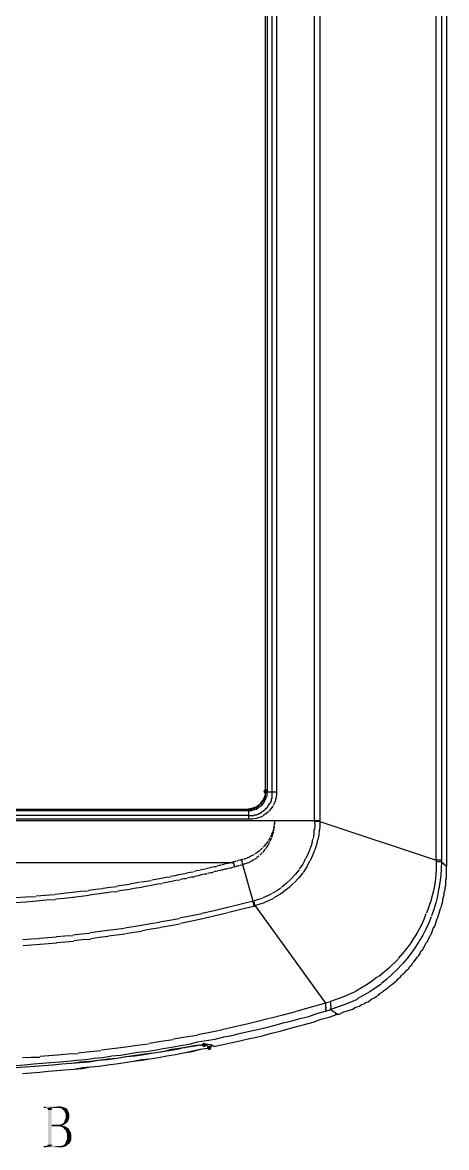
# Model space of a CAD drawing. Header units: millimetres. Extents: x 9 to 367, y 9 to 251.
# Drawn here: x 87.8 to 112.4, y 100.8 to 165.8 of the extents above; entities that cross this region are included whole.
import ezdxf

# ---------------------------------------------------------------- set-up
doc = ezdxf.new("R2010")
doc.units = ezdxf.units.MM
doc.layers.add('图层 1', color=7, linetype='Continuous')

msp = doc.modelspace()

# ---------------------------------------------------------------- hatches: boundary and pattern name
at = {"layer": '图层 1'}
h = msp.add_hatch(color=7, dxfattribs=at)
edge = h.paths.add_edge_path()
edge.add_arc((101.896263, 121.369667), 0.12506, 0, 360)
h = msp.add_hatch(color=7, dxfattribs=at)
edge = h.paths.add_edge_path()
edge.add_arc((98.340263, 106.722157), 0.12506, 0, 360)
h = msp.add_hatch(color=7, dxfattribs=at)
edge = h.paths.add_edge_path()
edge.add_arc((98.636702, 106.553), 0.12506, 0, 360)
h = msp.add_hatch(color=6, dxfattribs=at)
h.dxf.hatch_style = 2
h.paths.add_polyline_path([(89.069333, 103.166474), (89.196333, 103.081808), (89.154, 103.081808)])
h = msp.add_hatch(color=6, dxfattribs=at)
h.dxf.hatch_style = 2
h.paths.add_polyline_path([(89.069333, 103.166474), (89.916, 103.166474), (89.281, 103.081808)])
h = msp.add_hatch(color=6, dxfattribs=at)
h.dxf.hatch_style = 2
h.paths.add_polyline_path([(89.069333, 103.166474), (89.281, 103.081808), (89.196333, 103.081808)])
h = msp.add_hatch(color=6, dxfattribs=at)
h.dxf.hatch_style = 2
h.paths.add_polyline_path([(89.154071, 103.081737), (89.069404, 103.081737), (89.069404, 103.166404)])
h = msp.add_hatch(color=6, dxfattribs=at)
h.dxf.hatch_style = 2
h.paths.add_polyline_path([(89.915965, 103.166474), (89.280965, 103.039474), (89.280965, 103.081808)])
h = msp.add_hatch(color=6, dxfattribs=at)
h.dxf.hatch_style = 2
h.paths.add_polyline_path([(89.915965, 103.166474), (89.280965, 103.039474)])
h = msp.add_hatch(color=6, dxfattribs=at)
h.dxf.hatch_style = 2
h.paths.add_polyline_path([(89.281035, 103.039369), (89.916035, 103.166369), (89.619702, 103.081702)])
h = msp.add_hatch(color=6, dxfattribs=at)
h.dxf.hatch_style = 2
h.paths.add_polyline_path([(89.281035, 103.039369), (89.577369, 103.081702), (89.577369, 103.039369)])
h = msp.add_hatch(color=6, dxfattribs=at)
h.dxf.hatch_style = 2
h.paths.add_polyline_path([(89.281035, 103.039369), (89.619702, 103.081702), (89.577369, 103.081702)])
h = msp.add_hatch(color=6, dxfattribs=at)
h.dxf.hatch_style = 2
h.paths.add_polyline_path([(89.281035, 103.039369), (89.577369, 103.039369), (89.535035, 103.039369)])
h = msp.add_hatch(color=6, dxfattribs=at)
h.dxf.hatch_style = 2
h.paths.add_polyline_path([(89.323404, 102.997), (89.281071, 103.039333), (89.535071, 103.039333)])
h = msp.add_hatch(color=6, dxfattribs=at)
h.dxf.hatch_style = 2
h.paths.add_polyline_path([(89.534929, 102.997), (89.534929, 102.954667), (89.323263, 102.997)])
h = msp.add_hatch(color=6, dxfattribs=at)
h.dxf.hatch_style = 2
h.paths.add_polyline_path([(89.534929, 102.108141), (89.534929, 102.023474), (89.323263, 102.954455)])
h = msp.add_hatch(color=6, dxfattribs=at)
h.dxf.hatch_style = 2
h.paths.add_polyline_path([(89.323404, 102.997), (89.535071, 103.039333), (89.535071, 102.997)])
h = msp.add_hatch(color=6, dxfattribs=at)
h.dxf.hatch_style = 2
h.paths.add_polyline_path([(89.323404, 102.954596), (89.323404, 102.996929), (89.535071, 102.954596)])
h = msp.add_hatch(color=6, dxfattribs=at)
h.dxf.hatch_style = 2
h.paths.add_polyline_path([(89.323404, 100.965071), (89.323404, 102.954737), (89.535071, 102.023404)])
h = msp.add_hatch(color=6, dxfattribs=at)
h.dxf.hatch_style = 2
h.paths.add_polyline_path([(89.323404, 102.954596), (89.535071, 102.954596), (89.535071, 102.108282)])
h = msp.add_hatch(color=6, dxfattribs=at)
h.dxf.hatch_style = 2
h.paths.add_polyline_path([(89.915965, 103.166474), (89.661965, 103.081808), (89.619631, 103.081808)])
h = msp.add_hatch(color=6, dxfattribs=at)
h.dxf.hatch_style = 2
h.paths.add_polyline_path([(89.915965, 103.166474), (89.831298, 103.081808), (89.661965, 103.081808)])
h = msp.add_hatch(color=6, dxfattribs=at)
h.dxf.hatch_style = 2
h.paths.add_polyline_path([(89.915965, 103.166474), (89.958298, 103.081808), (89.831298, 103.081808)])
h = msp.add_hatch(color=6, dxfattribs=at)
h.dxf.hatch_style = 2
h.paths.add_polyline_path([(89.915965, 103.166474), (90.085298, 103.166474), (90.339298, 103.081808)])
h = msp.add_hatch(color=6, dxfattribs=at)
h.dxf.hatch_style = 2
h.paths.add_polyline_path([(89.915965, 103.166474), (90.339298, 103.081808), (90.127631, 103.039474)])
h = msp.add_hatch(color=6, dxfattribs=at)
h.dxf.hatch_style = 2
h.paths.add_polyline_path([(89.915965, 103.166474), (90.127631, 103.039474), (89.958298, 103.081808)])
h = msp.add_hatch(color=6, dxfattribs=at)
h.dxf.hatch_style = 2
h.paths.add_polyline_path([(90.339369, 103.081737), (90.212369, 102.954737), (90.127702, 103.039404)])
h = msp.add_hatch(color=6, dxfattribs=at)
h.dxf.hatch_style = 2
h.paths.add_polyline_path([(90.339369, 103.081737), (90.254702, 102.912404), (90.212369, 102.954737)])
h = msp.add_hatch(color=6, dxfattribs=at)
h.dxf.hatch_style = 2
h.paths.add_polyline_path([(90.339369, 103.081737), (90.424035, 103.039404), (90.254702, 102.912404)])
h = msp.add_hatch(color=6, dxfattribs=at)
h.dxf.hatch_style = 2
h.paths.add_polyline_path([(90.339369, 102.743071), (90.254702, 102.912051), (90.424035, 103.039404)])
h = msp.add_hatch(color=6, dxfattribs=at)
h.dxf.hatch_style = 2
h.paths.add_polyline_path([(90.339369, 102.743071), (90.424035, 103.039404), (90.466369, 102.954737)])
h = msp.add_hatch(color=6, dxfattribs=at)
h.dxf.hatch_style = 2
h.paths.add_polyline_path([(90.339369, 102.743071), (90.466369, 102.954737), (90.551035, 102.743071)])
h = msp.add_hatch(color=6, dxfattribs=at)
h.dxf.hatch_style = 2
h.paths.add_polyline_path([(90.339369, 102.743071), (90.551035, 102.743071), (90.551035, 102.616071)])
h = msp.add_hatch(color=6, dxfattribs=at)
h.dxf.hatch_style = 2
h.paths.add_polyline_path([(90.551071, 102.615965), (90.339404, 102.615965), (90.339404, 102.742965)])
h = msp.add_hatch(color=6, dxfattribs=at)
h.dxf.hatch_style = 2
h.paths.add_polyline_path([(89.534929, 102.108141), (89.915929, 102.108141), (89.873596, 102.023474)])
h = msp.add_hatch(color=6, dxfattribs=at)
h.dxf.hatch_style = 2
h.paths.add_polyline_path([(89.534929, 102.108141), (89.873596, 102.023474), (89.534929, 102.023474)])
h = msp.add_hatch(color=6, dxfattribs=at)
h.dxf.hatch_style = 2
h.paths.add_polyline_path([(90.000702, 102.023404), (89.873702, 102.023404), (89.916035, 102.108071)])
h = msp.add_hatch(color=6, dxfattribs=at)
h.dxf.hatch_style = 2
h.paths.add_polyline_path([(90.000702, 102.023404), (89.916035, 102.108071), (89.958369, 102.108071)])
h = msp.add_hatch(color=6, dxfattribs=at)
h.dxf.hatch_style = 2
h.paths.add_polyline_path([(89.958333, 102.108141), (90.127667, 102.150122), (90.127667, 102.065808)])
h = msp.add_hatch(color=6, dxfattribs=at)
h.dxf.hatch_style = 2
h.paths.add_polyline_path([(89.958333, 102.108141), (90.127667, 102.065808), (90.000667, 102.023474)])
h = msp.add_hatch(color=6, dxfattribs=at)
h.dxf.hatch_style = 2
h.paths.add_polyline_path([(90.212404, 101.938667), (90.000737, 102.023333), (90.127737, 102.065667)])
h = msp.add_hatch(color=6, dxfattribs=at)
h.dxf.hatch_style = 2
h.paths.add_polyline_path([(90.254596, 102.108141), (90.127596, 102.150122), (90.212263, 102.234788)])
h = msp.add_hatch(color=6, dxfattribs=at)
h.dxf.hatch_style = 2
h.paths.add_polyline_path([(90.254596, 102.108141), (90.127596, 102.065808), (90.127596, 102.150122)])
h = msp.add_hatch(color=6, dxfattribs=at)
h.dxf.hatch_style = 2
h.paths.add_polyline_path([(90.212404, 101.938667), (90.127737, 102.065667), (90.297071, 102.023333)])
h = msp.add_hatch(color=6, dxfattribs=at)
h.dxf.hatch_style = 2
h.paths.add_polyline_path([(90.212404, 102.234929), (90.254737, 102.277263), (90.466404, 102.277263)])
h = msp.add_hatch(color=6, dxfattribs=at)
h.dxf.hatch_style = 2
h.paths.add_polyline_path([(90.212404, 102.234929), (90.466404, 102.277263), (90.424071, 102.234929)])
h = msp.add_hatch(color=6, dxfattribs=at)
h.dxf.hatch_style = 2
h.paths.add_polyline_path([(90.212404, 102.234929), (90.424071, 102.234929), (90.254737, 102.108282)])
h = msp.add_hatch(color=6, dxfattribs=at)
h.dxf.hatch_style = 2
h.paths.add_polyline_path([(90.551071, 102.615965), (90.466404, 102.277298), (90.254737, 102.277298)])
h = msp.add_hatch(color=6, dxfattribs=at)
h.dxf.hatch_style = 2
h.paths.add_polyline_path([(90.551071, 102.615965), (90.254737, 102.277298), (90.339404, 102.488965)])
h = msp.add_hatch(color=6, dxfattribs=at)
h.dxf.hatch_style = 2
h.paths.add_polyline_path([(90.339369, 102.488824), (90.339369, 102.615824), (90.551035, 102.615824)])
h = msp.add_hatch(color=6, dxfattribs=at)
h.dxf.hatch_style = 2
h.paths.add_polyline_path([(90.551071, 102.615965), (90.508737, 102.361965), (90.466404, 102.277298)])
h = msp.add_hatch(color=6, dxfattribs=at)
h.dxf.hatch_style = 2
h.paths.add_polyline_path([(90.551071, 102.615965), (90.551071, 102.531298), (90.508737, 102.361965)])
h = msp.add_hatch(color=6, dxfattribs=at)
h.dxf.hatch_style = 2
h.paths.add_polyline_path([(89.323404, 100.965071), (89.535071, 102.023404), (89.535071, 100.965071)])
h = msp.add_hatch(color=6, dxfattribs=at)
h.dxf.hatch_style = 2
h.paths.add_polyline_path([(90.297, 102.023404), (90.254667, 101.854071), (90.212333, 101.938737)])
h = msp.add_hatch(color=6, dxfattribs=at)
h.dxf.hatch_style = 2
h.paths.add_polyline_path([(90.297, 102.023404), (90.339333, 101.811384), (90.254667, 101.854071)])
h = msp.add_hatch(color=6, dxfattribs=at)
h.dxf.hatch_style = 2
h.paths.add_polyline_path([(90.297, 102.023404), (90.508667, 101.896404), (90.551, 101.811384)])
h = msp.add_hatch(color=6, dxfattribs=at)
h.dxf.hatch_style = 2
h.paths.add_polyline_path([(90.297, 102.023404), (90.551, 101.811384), (90.339333, 101.811384)])
h = msp.add_hatch(color=6, dxfattribs=at)
h.dxf.hatch_style = 2
h.paths.add_polyline_path([(90.423929, 101.557631), (90.339263, 101.811631), (90.550929, 101.811631)])
h = msp.add_hatch(color=6, dxfattribs=at)
h.dxf.hatch_style = 2
h.paths.add_polyline_path([(90.423929, 101.557631), (90.550929, 101.811631), (90.635596, 101.684631)])
h = msp.add_hatch(color=6, dxfattribs=at)
h.dxf.hatch_style = 2
h.paths.add_polyline_path([(90.423929, 101.557631), (90.635596, 101.684631), (90.677929, 101.515298)])
h = msp.add_hatch(color=6, dxfattribs=at)
h.dxf.hatch_style = 2
h.paths.add_polyline_path([(90.423929, 101.557631), (90.677929, 101.515298), (90.677929, 101.388651)])
h = msp.add_hatch(color=6, dxfattribs=at)
h.dxf.hatch_style = 2
h.paths.add_polyline_path([(90.423929, 101.303737), (90.423929, 101.430384), (90.677929, 101.388404)])
h = msp.add_hatch(color=6, dxfattribs=at)
h.dxf.hatch_style = 2
h.paths.add_polyline_path([(90.678, 101.388474), (90.424, 101.430455), (90.424, 101.557455)])
h = msp.add_hatch(color=6, dxfattribs=at)
h.dxf.hatch_style = 2
h.paths.add_polyline_path([(89.534929, 100.965071), (89.534929, 100.922737), (89.069263, 100.795737)])
h = msp.add_hatch(color=6, dxfattribs=at)
h.dxf.hatch_style = 2
h.paths.add_polyline_path([(89.534929, 100.965071), (89.069263, 100.795737), (89.280929, 100.880404)])
h = msp.add_hatch(color=6, dxfattribs=at)
h.dxf.hatch_style = 2
h.paths.add_polyline_path([(89.069333, 100.795561), (89.535, 100.922561), (89.577333, 100.880227)])
h = msp.add_hatch(color=6, dxfattribs=at)
h.dxf.hatch_style = 2
h.paths.add_polyline_path([(89.619667, 100.880333), (89.958333, 100.795667), (89.069333, 100.795667)])
h = msp.add_hatch(color=6, dxfattribs=at)
h.dxf.hatch_style = 2
h.paths.add_polyline_path([(89.069333, 100.795561), (89.577333, 100.880227), (89.619667, 100.880227)])
h = msp.add_hatch(color=6, dxfattribs=at)
h.dxf.hatch_style = 2
h.paths.add_polyline_path([(89.069333, 100.795561), (89.577333, 100.880227)])
h = msp.add_hatch(color=6, dxfattribs=at)
h.dxf.hatch_style = 2
h.paths.add_polyline_path([(89.069333, 100.795561), (89.238667, 100.880227), (89.281, 100.880227)])
h = msp.add_hatch(color=6, dxfattribs=at)
h.dxf.hatch_style = 2
h.paths.add_polyline_path([(89.069333, 100.795561), (89.196333, 100.880227), (89.238667, 100.880227)])
h = msp.add_hatch(color=6, dxfattribs=at)
h.dxf.hatch_style = 2
h.paths.add_polyline_path([(89.069333, 100.795561), (89.069333, 100.880227), (89.196333, 100.880227)])
h = msp.add_hatch(color=6, dxfattribs=at)
h.dxf.hatch_style = 2
h.paths.add_polyline_path([(89.534929, 100.965071), (89.280929, 100.922737), (89.323263, 100.965071)])
h = msp.add_hatch(color=6, dxfattribs=at)
h.dxf.hatch_style = 2
h.paths.add_polyline_path([(89.534929, 100.965071), (89.280929, 100.880404), (89.280929, 100.922737)])
h = msp.add_hatch(color=6, dxfattribs=at)
h.dxf.hatch_style = 2
h.paths.add_polyline_path([(89.534929, 100.965071), (89.280929, 100.880404)])
h = msp.add_hatch(color=6, dxfattribs=at)
h.dxf.hatch_style = 2
h.paths.add_polyline_path([(89.323404, 100.965071), (89.535071, 100.965071)])
h = msp.add_hatch(color=6, dxfattribs=at)
h.dxf.hatch_style = 2
h.paths.add_polyline_path([(89.323404, 100.965071), (89.535071, 100.965071)])
h = msp.add_hatch(color=6, dxfattribs=at)
h.dxf.hatch_style = 2
h.paths.add_polyline_path([(89.958333, 100.795561), (89.619667, 100.880227), (89.662, 100.880227)])
h = msp.add_hatch(color=6, dxfattribs=at)
h.dxf.hatch_style = 2
h.paths.add_polyline_path([(89.662071, 100.880333), (89.916071, 100.880333), (89.958404, 100.795667)])
h = msp.add_hatch(color=6, dxfattribs=at)
h.dxf.hatch_style = 2
h.paths.add_polyline_path([(89.958333, 100.795561), (89.916, 100.880227), (90.043, 100.880227)])
h = msp.add_hatch(color=6, dxfattribs=at)
h.dxf.hatch_style = 2
h.paths.add_polyline_path([(90.381737, 100.880333), (90.127737, 100.795667), (89.958404, 100.795667)])
h = msp.add_hatch(color=6, dxfattribs=at)
h.dxf.hatch_style = 2
h.paths.add_polyline_path([(90.381737, 100.880333), (89.958404, 100.795667), (90.043071, 100.880333)])
h = msp.add_hatch(color=6, dxfattribs=at)
h.dxf.hatch_style = 2
h.paths.add_polyline_path([(90.381737, 100.880333), (90.043071, 100.880333), (90.212404, 100.922667)])
h = msp.add_hatch(color=6, dxfattribs=at)
h.dxf.hatch_style = 2
h.paths.add_polyline_path([(90.381737, 100.880333), (90.212404, 100.922667), (90.297071, 101.007333)])
h = msp.add_hatch(color=6, dxfattribs=at)
h.dxf.hatch_style = 2
h.paths.add_polyline_path([(90.297, 101.007439), (90.339333, 101.091753), (90.466333, 100.965106)])
h = msp.add_hatch(color=6, dxfattribs=at)
h.dxf.hatch_style = 2
h.paths.add_polyline_path([(90.297, 101.007439), (90.466333, 100.965106), (90.381667, 100.880439)])
h = msp.add_hatch(color=6, dxfattribs=at)
h.dxf.hatch_style = 2
h.paths.add_polyline_path([(90.678, 101.388474), (90.466333, 100.965141), (90.339333, 101.091788)])
h = msp.add_hatch(color=6, dxfattribs=at)
h.dxf.hatch_style = 2
h.paths.add_polyline_path([(90.678, 101.388474), (90.339333, 101.091788), (90.424, 101.303808)])
h = msp.add_hatch(color=6, dxfattribs=at)
h.dxf.hatch_style = 2
h.paths.add_polyline_path([(90.678, 101.388474), (90.593333, 101.049808), (90.466333, 100.965141)])
h = msp.add_hatch(color=6, dxfattribs=at)
h.dxf.hatch_style = 2
h.paths.add_polyline_path([(90.678, 101.388474), (90.678, 101.261474), (90.593333, 101.049808)])

# ---------------------------------------------------------------- linework, layer by layer
at = {"layer": '图层 1', "color": 7, "lineweight": 25}
for points in [[(112.352667, 222.503894), (112.352667, 117.051561)], [(111.759929, 117.390263), (111.759929, 222.165263)], [(112.056369, 222.165263), (112.056369, 117.390263)], [(104.732631, 119.676404), (104.732631, 219.879404)], [(105.028894, 219.879263), (105.028894, 119.676263)], [(101.896263, 121.369667), (101.896263, 218.228333)], [(101.896263, 121.369667), (101.896263, 218.186)], [(101.981035, 218.228369), (101.981035, 121.327369)], [(102.277298, 121.327298), (102.277298, 218.228298)], [(102.531369, 218.228369), (102.531369, 121.369702)], [(100.880333, 120.353737), (101.092777, 120.396738), (101.287659, 120.465435), (101.462499, 120.561452), (101.614817, 120.686407), (101.739281, 120.838415), (101.830805, 121.010036), (101.887271, 121.196143), (101.906564, 121.391609)], [(100.922702, 120.353737), (100.965035, 120.353737), (101.007369, 120.353737), (101.049702, 120.353737), (101.092035, 120.353737), (101.134369, 120.396071), (101.176702, 120.396071), (101.219035, 120.396071), (101.261369, 120.396071), (101.303702, 120.438404), (101.346035, 120.438404), (101.388369, 120.480384), (101.430702, 120.480384), (101.473035, 120.522718), (101.515369, 120.522718), (101.515369, 120.565404), (101.557702, 120.607737), (101.600035, 120.650071), (101.642369, 120.650071), (101.642369, 120.692404), (101.684702, 120.734737), (101.727035, 120.777071), (101.727035, 120.819404), (101.769369, 120.819404), (101.769369, 120.861384), (101.811702, 120.904071), (101.811702, 120.946404), (101.854035, 120.988737), (101.854035, 121.031071), (101.854035, 121.073404), (101.896369, 121.115737), (101.896369, 121.158071), (101.896369, 121.200051), (101.896369, 121.242737), (101.896369, 121.285071), (101.896369, 121.369737)], [(100.922702, 119.972702), (100.965035, 119.972702), (101.007369, 119.972702), (101.092035, 119.972702), (101.134369, 119.972702), (101.176702, 119.972702), (101.219035, 119.972702), (101.261369, 120.015035), (101.346035, 120.015035), (101.388369, 120.015035), (101.430702, 120.057369), (101.473035, 120.057369), (101.515369, 120.099702), (101.557702, 120.099702), (101.600035, 120.141683), (101.642369, 120.141683), (101.684702, 120.184369), (101.769369, 120.226702), (101.769369, 120.269035), (101.811702, 120.269035), (101.854035, 120.311369), (101.896369, 120.353702), (101.938702, 120.396035), (101.981035, 120.438369), (102.023369, 120.480349), (102.023369, 120.523035), (102.065702, 120.565369), (102.108035, 120.607702), (102.108035, 120.650035), (102.150369, 120.692369), (102.192702, 120.734702), (102.192702, 120.777035), (102.235035, 120.819369), (102.235035, 120.861702), (102.235035, 120.946369), (102.277369, 120.988702), (102.277369, 121.031035), (102.277369, 121.073369), (102.277369, 121.115702), (102.277369, 121.200016), (102.277369, 121.242702), (102.277369, 121.285035), (102.277369, 121.327369)], [(100.922702, 120.268965), (100.965035, 120.268965), (101.007369, 120.268965), (101.049702, 120.268965), (101.092035, 120.268965), (101.134369, 120.311298), (101.176702, 120.311298), (101.219035, 120.311298), (101.261369, 120.353631), (101.346035, 120.353631), (101.388369, 120.353631), (101.430702, 120.395965), (101.473035, 120.395965), (101.473035, 120.438298), (101.515369, 120.480631), (101.557702, 120.480631), (101.600035, 120.522965), (101.642369, 120.565298), (101.684702, 120.565298), (101.727035, 120.607631), (101.727035, 120.649965), (101.769369, 120.692298), (101.811702, 120.734631), (101.811702, 120.776965), (101.854035, 120.819651), (101.854035, 120.861631), (101.896369, 120.903965), (101.896369, 120.946298), (101.938702, 120.988631), (101.938702, 121.030965), (101.938702, 121.073298), (101.981035, 121.115631), (101.981035, 121.158317), (101.981035, 121.200298), (101.981035, 121.242631), (101.981035, 121.284965), (101.981035, 121.327298)], [(101.896263, 121.369667), (101.928851, 121.369358), (101.938949, 121.369314)], [(101.938667, 121.327298), (101.952866, 121.363105), (101.966536, 121.367162)], [(101.938667, 121.327298), (101.984219, 121.361032), (102.008869, 121.365398)], [(102.531369, 121.327298), (101.981035, 121.327298)], [(102.489, 120.946263), (102.42647, 120.75347), (102.335894, 120.562793)], [(102.531369, 121.369667), (102.526297, 121.163512), (102.490799, 120.957622)], [(63.923404, 120.353737), (100.922737, 120.353737)], [(63.923404, 120.268965), (100.922737, 120.268965)], [(63.965596, 120.353737), (100.880263, 120.353737)], [(100.922702, 120.353737), (100.880369, 120.353737)], [(100.922702, 120.353737), (100.930728, 120.366217)], [(100.922702, 120.353737), (100.933991, 120.334687)], [(100.922702, 120.311333), (100.93377, 120.310848), (100.936108, 120.292636)], [(100.922702, 119.972702), (100.922702, 120.269035)], [(102.319667, 120.522859), (102.217229, 120.379455), (102.079072, 120.223351)], [(105.028894, 119.676404), (59.816894, 119.676404)], [(100.922702, 119.972702), (63.923369, 119.972702)], [(100.922702, 119.761176), (63.923369, 119.761176)], [(100.922702, 119.761176), (100.922702, 119.972843)], [(101.345929, 119.803192), (101.138981, 119.774309), (100.928593, 119.766856)], [(101.726965, 119.930333), (101.547665, 119.871155), (101.34667, 119.811447)], [(102.065596, 120.184227), (101.917562, 120.078923), (101.741746, 119.967269)], [(102.404263, 119.676404), (102.407129, 119.631469), (102.407085, 119.564573)], [(102.404263, 119.676404), (102.406644, 119.631513), (102.405321, 119.564926)], [(104.732631, 119.634035), (104.749609, 119.413285), (104.731926, 119.172955)], [(105.028894, 119.634035), (104.732561, 119.634035)], [(104.732631, 119.634035), (104.732631, 119.676369)], [(105.028894, 119.634035), (105.028365, 119.395425), (105.006669, 119.139088)], [(105.028894, 119.634035), (105.028894, 119.676369)], [(105.028894, 119.634035), (111.759894, 117.390369)], [(102.319667, 119.083526), (102.295016, 119.007326), (102.262164, 118.921601)], [(102.319667, 119.083526), (102.329324, 118.996654), (102.309083, 118.90502)], [(102.362071, 119.253), (102.325029, 119.098483)], [(102.362071, 119.253), (102.368156, 119.174375), (102.354662, 119.090722)], [(102.362071, 119.380141), (102.381065, 119.362397), (102.388617, 119.334236), (102.388364, 119.299129), (102.383943, 119.260549)], [(102.362071, 119.380141), (102.377946, 119.335779), (102.367362, 119.263372)], [(102.404263, 119.549298), (102.40047, 119.489238), (102.392974, 119.418065)], [(102.404263, 119.549298), (102.404571, 119.489017), (102.400382, 119.417359)], [(104.690263, 119.168263), (104.68991, 118.912455), (104.644049, 118.655324)], [(104.986702, 119.125894), (104.96483, 118.860958), (104.913324, 118.588614)], [(101.896263, 118.321808), (101.83219, 118.234231), (101.750918, 118.144008)], [(102.023404, 118.490965), (101.983452, 118.423805), (101.913337, 118.330451)], [(102.107965, 118.448596), (102.084681, 118.361548), (102.026473, 118.253863)], [(102.150369, 118.702843), (102.115047, 118.625893), (102.057235, 118.530688)], [(102.234929, 118.660474), (102.196388, 118.584495), (102.147793, 118.480205)], [(102.234929, 118.914369), (102.217026, 118.824543), (102.174252, 118.731277)], [(102.277298, 118.872), (102.273506, 118.798269), (102.241667, 118.701256)], [(104.605667, 118.618071), (104.593716, 118.498154), (104.566685, 118.368877), (104.528276, 118.233846), (104.482194, 118.096665)], [(104.901965, 118.575702), (104.835687, 118.287615), (104.743215, 117.99503)], [(101.218965, 117.728894), (101.171825, 117.69053), (101.101137, 117.649519)], [(101.388298, 117.813667), (101.327179, 117.784695), (101.248598, 117.73535)], [(101.557631, 117.940772), (101.492897, 117.905847), (101.409112, 117.844464)], [(101.684737, 117.813667), (101.636583, 117.754665), (101.556679, 117.677142)], [(101.726965, 118.109929), (101.66395, 118.056043), (101.579504, 117.98046)], [(101.853894, 118.025192), (101.800757, 117.93691), (101.721955, 117.842806)], [(102.023404, 118.237071), (101.956376, 118.141909), (101.88194, 118.037751)], [(104.478737, 118.067561), (104.362232, 117.787499), (104.222973, 117.493944)], [(104.732631, 117.983141), (104.615553, 117.668375), (104.469106, 117.354138)], [(64.812404, 117.263474), (100.033737, 117.263474)], [(99.059929, 117.009228), (98.923757, 117.009713), (98.77806, 116.979241)], [(99.314, 117.093965), (99.204859, 117.081441), (99.0727, 117.050926)], [(99.568071, 117.178737), (99.466426, 117.149633), (99.344409, 117.118412)], [(99.822, 117.221106), (99.709905, 117.208803), (99.595164, 117.181948)], [(100.033702, 117.263474), (99.930955, 117.264224), (99.825563, 117.240897)], [(100.118263, 117.009228), (99.910829, 116.963014)], [(100.033702, 117.178737), (100.048695, 117.249205), (100.03723, 117.295859)], [(100.118263, 117.30549), (100.083691, 117.306945), (100.037477, 117.295965)], [(100.076071, 117.093965), (100.080083, 117.160199), (100.067957, 117.210029)], [(100.118263, 117.009228), (100.096743, 117.116119)], [(100.203, 117.009228), (100.170059, 117.026293), (100.123625, 117.017694)], [(100.203, 117.30549), (100.178614, 117.329215), (100.133856, 117.321718)], [(100.287596, 117.051596), (100.265503, 117.053757), (100.220921, 117.043482)], [(100.287596, 117.347859), (100.272603, 117.355929), (100.230093, 117.346801)], [(100.372333, 117.051596), (100.371622, 117.06967), (100.359766, 117.075805), (100.340435, 117.074069), (100.3173, 117.068529)], [(100.414702, 117.390263), (100.324038, 117.370507)], [(100.499298, 117.093965), (100.457935, 117.102916), (100.411809, 117.093612)], [(100.499298, 117.390263), (100.462477, 117.40283), (100.417454, 117.394496)], [(100.584035, 117.136333), (100.550389, 117.130248), (100.505366, 117.118342)], [(100.541667, 117.30549), (100.526541, 117.372474), (100.510622, 117.418026)], [(100.584035, 117.432631), (100.559782, 117.430691), (100.510657, 117.418168)], [(100.541667, 117.221106), (100.553441, 117.284738), (100.541667, 117.333289)], [(100.584035, 117.136333), (100.584079, 117.191455), (100.571688, 117.240756)], [(101.176596, 115.019667), (100.583929, 117.136333)], [(100.711, 117.178737), (100.599169, 117.143812)], [(100.711, 117.475), (100.669725, 117.46424), (100.616808, 117.448189)], [(100.837929, 117.221106), (100.719043, 117.180536)], [(100.837929, 117.517369), (100.726099, 117.483855)], [(100.965071, 117.263474), (100.903864, 117.249716), (100.84054, 117.225374)], [(100.965071, 117.559737), (100.903996, 117.55105), (100.841598, 117.527282)], [(101.092035, 117.64451), (100.965741, 117.581715)], [(101.092035, 117.347859), (100.967152, 117.280478)], [(101.218965, 117.432631), (101.169664, 117.390563), (101.100784, 117.349023)], [(101.388298, 117.517369), (101.319639, 117.484075), (101.243306, 117.435171)], [(101.515263, 117.64451), (101.4724, 117.604117), (101.395671, 117.542557)], [(104.182263, 117.475), (104.120146, 117.325444), (104.040667, 117.173904), (103.947759, 117.022364), (103.84536, 116.872808)], [(104.436333, 117.347859), (104.276481, 117.015101), (104.066622, 116.693456)], [(106.045035, 108.500192), (106.172035, 108.500192), (106.299035, 108.584859), (106.426035, 108.627192), (106.553035, 108.669526), (106.680035, 108.712212), (106.807035, 108.754545), (106.934035, 108.796878), (107.061035, 108.881192), (107.188035, 108.923526), (107.315035, 108.965859), (107.442035, 109.050878), (107.569035, 109.093212), (107.696035, 109.177878), (107.823035, 109.219859), (107.950035, 109.304526), (108.034702, 109.389545), (108.161702, 109.431878), (108.288702, 109.516545), (108.415702, 109.600859), (108.500369, 109.685526), (108.627369, 109.770545), (108.712035, 109.855212), (108.839035, 109.939526), (108.966035, 110.024192), (109.050702, 110.109212), (109.177702, 110.193878), (109.262369, 110.278192), (109.389369, 110.362859), (109.474035, 110.447878), (109.558702, 110.532545), (109.685702, 110.659192), (109.770369, 110.743859), (109.855035, 110.828878), (109.939702, 110.913545), (110.066702, 111.040192), (110.151369, 111.124859), (110.236035, 111.252212), (110.320702, 111.336526), (110.405369, 111.463526), (110.490035, 111.548545), (110.574702, 111.675192), (110.659369, 111.802192), (110.744035, 111.887212), (110.828702, 112.013859), (110.871035, 112.140859), (110.955702, 112.225878), (111.040369, 112.352878), (111.125035, 112.479526), (111.167369, 112.606878), (111.252035, 112.691545), (111.294369, 112.818192), (111.379035, 112.945545), (111.421369, 113.072192), (111.506035, 113.199192), (111.548369, 113.326545), (111.590702, 113.453192), (111.675369, 113.580192), (111.717702, 113.707545), (111.760035, 113.834192), (111.802369, 113.961192), (111.844702, 114.088545), (111.887035, 114.215192), (111.929369, 114.342545), (111.971702, 114.469545), (112.014035, 114.596192), (112.056369, 114.723545), (112.098702, 114.892526), (112.141035, 115.019526), (112.141035, 115.146878), (112.183369, 115.273526), (112.225702, 115.400878), (112.225702, 115.527878), (112.268035, 115.696859), (112.268035, 115.824212), (112.310369, 115.950859), (112.310369, 116.077859), (112.310369, 116.247192), (112.352702, 116.374192), (112.352702, 116.501545), (112.352702, 116.628192), (112.352702, 116.755192), (112.352702, 116.924878), (112.352702, 117.051526)], [(111.759929, 117.30549), (111.763705, 116.925367), (111.741982, 116.546004), (111.69757, 116.168295), (111.633282, 115.793132)], [(111.759929, 117.390263), (111.759929, 117.305596)], [(112.056369, 117.390263), (111.760035, 117.390263)], [(111.887071, 117.30549), (111.853557, 117.306196), (111.789351, 117.305843)], [(112.056369, 117.30549), (112.023163, 116.515092), (111.916669, 115.724693)], [(112.014, 117.30549), (111.927922, 117.30796)], [(112.056369, 117.30549), (112.01968, 117.310429)], [(112.056369, 117.390263), (112.056369, 117.305596)], [(112.056369, 117.30549), (112.352702, 117.05149)], [(96.393071, 116.416667), (96.146347, 116.393031), (95.886129, 116.345053)], [(96.858702, 116.543808), (96.647212, 116.499446), (96.410321, 116.450322)], [(97.324298, 116.628192), (97.112323, 116.596045), (96.892145, 116.550934)], [(97.705333, 116.712929), (97.533442, 116.688367), (97.334564, 116.646607)], [(97.790071, 116.416667), (97.608655, 116.407671), (97.407659, 116.367983)], [(98.086333, 116.797702), (97.924629, 116.776227), (97.740964, 116.737024)], [(98.170929, 116.543808), (98.001287, 116.501033), (97.816035, 116.458788)], [(98.425, 116.882439), (98.283095, 116.859817), (98.115261, 116.822114)], [(98.509737, 116.586176), (98.361394, 116.579341), (98.191884, 116.544196)], [(98.763667, 116.966859), (98.617043, 116.93943), (98.459572, 116.903006)], [(98.848404, 116.670561), (98.697018, 116.658875), (98.537959, 116.6247)], [(99.144667, 116.755333), (99.005011, 116.734519), (98.858211, 116.701006)], [(99.398596, 116.840071), (99.287074, 116.806557), (99.154121, 116.773043)], [(99.652667, 116.882439), (99.549876, 116.869254), (99.427242, 116.840459)], [(99.906737, 116.924808), (99.794422, 116.928512), (99.679196, 116.903641)], [(103.843631, 116.840071), (103.612121, 116.569314), (103.356798, 116.293265)], [(104.055333, 116.670561), (103.815974, 116.372508), (103.542747, 116.078952)], [(92.498404, 115.739369), (92.087859, 115.702327), (91.663026, 115.647294)], [(93.302667, 115.866474), (92.910378, 115.82295), (92.517031, 115.766991)], [(94.022333, 115.993263), (93.303372, 115.886724)], [(94.657263, 116.120404), (94.358548, 116.062504), (94.028613, 116.005398)], [(94.742035, 115.824106), (94.419993, 115.781332), (94.085516, 115.726386)], [(95.292369, 116.205141), (95.00459, 116.174097), (94.698291, 116.121886)], [(95.376965, 115.950894), (94.758192, 115.842591)], [(95.884929, 116.331929), (95.316604, 116.235621)], [(95.927298, 116.035631), (95.662627, 116.006924), (95.379434, 115.956256)], [(96.477667, 116.162772), (95.952028, 116.066464)], [(96.943263, 116.247157), (96.718543, 116.218714), (96.479007, 116.172015)], [(97.366667, 116.331929), (97.279194, 116.328721), (97.18018, 116.315525), (97.073426, 116.295715), (96.962736, 116.272663)], [(102.785298, 115.781737), (102.542411, 115.627485), (102.267773, 115.465296)], [(103.335631, 116.289526), (103.090363, 116.044654), (102.811756, 115.817509)], [(103.504965, 116.078), (103.388129, 115.945868), (103.255551, 115.818929), (103.111066, 115.697347), (102.958512, 115.581289)], [(111.632965, 115.781737), (111.451284, 115.048621), (111.20187, 114.326882)], [(88.603737, 115.273596), (88.031399, 115.254105), (87.438159, 115.212918)], [(89.704263, 115.400702), (89.176551, 115.358589), (88.631113, 115.309332)], [(89.746631, 115.104439), (89.2101, 115.076967), (88.661134, 115.02965)], [(90.720404, 115.527843), (90.22969, 115.470737), (89.727334, 115.416012)], [(90.762596, 115.231192), (90.267869, 115.189035), (89.762824, 115.136295)], [(91.651596, 115.612227), (91.198012, 115.582462), (90.735432, 115.529677)], [(91.693965, 115.358333), (91.240381, 115.306299), (90.775684, 115.250031)], [(92.540596, 115.485474), (92.133976, 115.42634), (91.708041, 115.367999)], [(93.345035, 115.569859), (92.960199, 115.541769), (92.566102, 115.488014)], [(94.064702, 115.697), (93.718627, 115.662428), (93.356677, 115.607747)], [(101.726965, 115.188824), (101.4925, 115.122766), (101.241895, 115.050887)], [(102.234929, 115.443071), (102.004786, 115.32952), (101.742099, 115.216234)], [(102.362071, 115.188824), (102.103529, 115.07642), (101.825143, 114.95846)], [(102.954596, 115.569859), (102.67427, 115.388046), (102.378863, 115.217081)], [(111.887071, 115.697), (111.823212, 115.31788), (111.733127, 114.93522), (111.619825, 114.552363), (111.486315, 114.172647)], [(88.645929, 115.019667), (88.060274, 114.977818), (87.462713, 114.933589)], [(99.610298, 114.638667), (98.920221, 114.47123), (98.214004, 114.309878)], [(101.176596, 115.019667), (99.629666, 114.639725)], [(101.218965, 114.723404), (100.46499, 114.54922), (99.690379, 114.354398)], [(101.176596, 115.019667), (101.218929, 115.019667)], [(101.218965, 114.723404), (101.218965, 114.850051), (101.176631, 114.935071), (101.176631, 115.019737)], [(101.303737, 114.765773), (101.261404, 114.850086), (101.261404, 114.934753), (101.219071, 115.019772)], [(101.303737, 114.765773), (101.219071, 114.723439)], [(101.303737, 114.765773), (105.367737, 109.135439)], [(101.811702, 114.934929), (101.565022, 114.859303), (101.304055, 114.778649)], [(95.757965, 113.791859), (95.241233, 113.717379), (94.717623, 113.629934)], [(96.901071, 114.003737), (96.344343, 113.919071), (95.766184, 113.814296)], [(98.213298, 114.3), (96.928481, 114.037886)], [(98.255667, 114.003737), (97.625694, 113.868006), (96.982492, 113.731746)], [(99.652667, 114.342369), (98.977185, 114.178592), (98.271542, 114.013227)], [(111.167369, 114.3), (111.036753, 113.960297), (110.880207, 113.620197), (110.701437, 113.283008), (110.504146, 112.952036)], [(111.463667, 114.13049), (111.323994, 113.777349), (111.160675, 113.419643), (110.976255, 113.062202), (110.773281, 112.709854)], [(91.736333, 113.156929), (91.261494, 113.125224), (90.771839, 113.070499)], [(92.752298, 113.326404), (91.756054, 113.19129)], [(93.726071, 113.453192), (93.256656, 113.397233), (92.764751, 113.328309)], [(93.768263, 113.114526), (93.298936, 113.06765), (92.805532, 112.997756)], [(94.699631, 113.622702), (94.234626, 113.549986), (93.755598, 113.474888)], [(94.742035, 113.284035), (94.2795, 113.225033), (93.799766, 113.149627)], [(95.800369, 113.495561), (95.288841, 113.402516), (94.764613, 113.31)], [(96.943263, 113.707439), (96.39509, 113.610381), (95.816491, 113.500359)], [(88.815263, 112.860631), (88.345627, 112.826765), (87.859588, 112.789723)], [(88.857631, 112.522), (87.882554, 112.440508)], [(89.789, 112.945404), (89.318174, 112.912551), (88.8365, 112.869909)], [(89.831369, 112.606737), (88.863699, 112.523482)], [(90.762596, 113.030141), (90.286567, 113.010297), (89.803393, 112.963466)], [(90.804965, 112.691474), (90.320557, 112.668941), (89.834826, 112.620213)], [(91.778737, 112.818263), (91.298607, 112.787262), (90.806834, 112.731127)], [(92.794667, 112.987773), (92.298617, 112.924273), (91.793836, 112.856539)], [(110.490071, 112.945404), (110.283993, 112.624575), (110.059593, 112.31208), (109.818657, 112.008977), (109.562971, 111.716326)], [(110.743965, 112.691474), (110.54012, 112.356462), (110.312297, 112.026709), (110.063771, 111.704694), (109.797815, 111.392899)], [(109.558702, 111.675192), (109.0115, 111.160269), (108.414291, 110.666248)], [(109.770404, 111.378894), (109.504051, 111.085581), (109.216234, 110.801662), (108.910227, 110.528986), (108.589304, 110.269408)], [(108.373404, 110.659228), (108.083239, 110.434751), (107.771874, 110.222312), (107.443774, 110.022838), (107.103404, 109.837255)], [(108.584929, 110.236176), (107.912932, 109.792691), (107.196749, 109.388099)], [(105.621631, 109.219859), (105.367631, 109.135545)], [(107.187929, 109.347), (106.438762, 109.039069), (105.655463, 108.771619)], [(105.664, 109.008333), (105.672246, 109.124353), (105.656944, 109.240108)], [(107.103369, 109.812772), (106.392742, 109.50493), (105.65698, 109.240214)], [(96.985631, 106.680141), (97.493631, 106.764455), (97.959298, 106.891808), (98.467298, 106.976474), (98.975298, 107.061141), (99.483298, 107.187788), (99.948965, 107.272808), (100.456965, 107.399808), (100.964965, 107.526455), (101.430631, 107.611474), (101.938631, 107.738474), (102.446631, 107.865122), (102.912298, 107.992474), (103.420298, 108.119474), (103.885965, 108.246122), (104.393965, 108.373474), (104.859631, 108.542455), (105.367631, 108.669808)], [(103.631929, 108.627298), (102.891052, 108.446279), (102.134035, 108.252295)], [(105.367737, 109.135474), (103.650768, 108.654638)], [(105.367737, 108.881192), (105.380939, 108.960777), (105.383127, 109.029712), (105.377709, 109.091238), (105.36809, 109.148598)], [(105.367737, 108.754439), (105.401692, 108.844045), (105.401251, 108.922009)], [(105.367737, 108.669667), (105.397944, 108.719717), (105.405132, 108.764211)], [(105.367737, 108.669667), (105.621737, 108.754333)], [(105.621631, 108.754439), (105.67468, 108.802549), (105.687248, 108.848278)], [(105.621631, 108.754439), (105.700169, 108.737462), (105.75357, 108.70752)], [(105.664, 108.838824), (105.688518, 108.92962), (105.687636, 109.009568)], [(105.748596, 108.669667), (105.803188, 108.670196), (105.854077, 108.64215)], [(105.833333, 108.627298), (105.904109, 108.605911), (105.959275, 108.573676)], [(98.890596, 106.637772), (99.356263, 106.722086), (99.864263, 106.849439), (100.329929, 106.934106), (100.795596, 107.061106), (101.303596, 107.14542), (101.769263, 107.272773), (102.234929, 107.399773), (102.742929, 107.526772), (103.208596, 107.653773), (103.674263, 107.78042), (104.139929, 107.907772), (104.647929, 108.034773), (105.113596, 108.203753), (105.579263, 108.331106), (106.044929, 108.500086)], [(100.711, 107.907631), (100.048131, 107.751483), (99.367269, 107.600362)], [(102.107965, 108.246263), (101.431028, 108.076709), (100.73319, 107.909007)], [(105.918071, 108.542561), (106.009925, 108.533256), (106.070823, 108.500933)], [(97.959404, 107.272702), (97.272722, 107.171014), (96.568048, 107.045513)], [(99.356369, 107.568965), (98.67392, 107.449461), (97.981946, 107.312495)], [(87.460631, 105.537141), (87.968631, 105.579474), (88.476631, 105.621808), (88.984631, 105.663788), (89.492631, 105.706122), (90.000631, 105.748455), (90.466298, 105.790788), (90.974298, 105.833474), (91.482298, 105.875808), (91.990298, 105.960474), (92.498298, 106.002808), (93.006298, 106.087122), (93.514298, 106.129455), (93.979965, 106.214474), (94.487965, 106.299141), (94.995965, 106.341474), (95.503965, 106.425788), (95.969631, 106.510808), (96.477631, 106.595474), (96.985631, 106.680141)], [(95.123035, 106.764526), (94.481024, 106.694543), (93.810702, 106.599426)], [(96.562227, 107.018808), (95.863507, 106.919016), (95.15923, 106.80573)], [(97.028, 106.553), (97.352556, 106.613325)], [(97.324298, 106.595404), (97.497336, 106.635753), (97.649206, 106.662079)], [(97.662929, 106.637772), (97.586112, 106.633098), (97.495007, 106.619428)], [(97.620561, 106.637772), (97.778958, 106.68015), (97.916189, 106.703742)], [(97.832263, 106.637772), (97.75765, 106.656073), (97.681979, 106.648709)], [(97.917035, 106.680141), (97.890401, 106.678906), (97.834132, 106.671322)], [(97.874631, 106.680141), (98.02562, 106.717756), (98.145917, 106.736586)], [(98.043965, 106.680141), (98.004189, 106.691695), (97.956476, 106.687902)], [(98.128737, 106.680141), (98.092181, 106.700646), (98.054301, 106.700249)], [(98.128737, 106.722157), (98.236687, 106.746895), (98.331937, 106.759199)], [(98.170929, 106.680141), (98.157259, 106.706511), (98.13036, 106.708011)], [(98.213298, 106.680141), (98.208095, 106.709907), (98.188604, 106.712949)], [(98.255667, 106.680141), (98.2472, 106.711274), (98.232383, 106.715419)], [(98.255667, 106.680141), (98.324502, 106.72415), (98.366086, 106.751755)], [(98.255667, 106.680141), (98.271101, 106.710921)], [(98.467369, 106.680141), (98.286041, 106.714361)], [(98.298035, 106.722157), (98.396284, 106.761359), (98.469133, 106.771193)], [(98.467369, 106.764526), (98.553446, 106.771228)], [(98.551965, 106.637772), (98.524183, 106.667141), (98.468356, 106.684339)], [(98.551965, 106.764526), (98.73682, 106.741948)], [(98.636702, 106.553), (98.617387, 106.612664), (98.585902, 106.640842)], [(98.636702, 106.553), (98.679035, 106.553), (98.679035, 106.595333), (98.721369, 106.595333), (98.721369, 106.637667), (98.763702, 106.637667), (98.763702, 106.68)], [(98.636702, 106.553), (98.680623, 106.594363), (98.719252, 106.621439)], [(98.636702, 106.553), (98.681549, 106.591453), (98.72031, 106.618264)], [(98.721263, 106.722157), (98.795434, 106.722642), (98.855318, 106.698521)], [(98.721263, 106.595404), (98.721263, 106.637737), (98.763596, 106.637737), (98.763596, 106.680071)], [(98.721263, 106.595404), (98.721263, 106.637737), (98.763596, 106.637737), (98.763596, 106.680071)], [(98.763667, 106.680141), (98.763667, 106.722122)], [(98.763667, 106.680141), (98.763667, 106.722122)], [(98.848404, 106.680141), (98.887033, 106.671586), (98.908729, 106.641336)], [(87.460631, 105.409965), (88.010965, 105.452298), (88.518965, 105.494631), (89.069298, 105.536965), (89.577298, 105.579298), (90.127631, 105.621631), (90.635631, 105.663965), (91.185965, 105.706298), (91.693965, 105.748631), (92.244298, 105.833298), (92.752298, 105.875631), (93.302631, 105.960298), (93.810631, 106.044965), (94.360965, 106.087298), (94.868965, 106.171965), (95.419298, 106.256631), (95.927298, 106.341651), (96.435298, 106.425965), (96.985631, 106.510631)], [(87.503071, 105.41), (88.011071, 105.452333), (88.561404, 105.494667), (89.069404, 105.537), (89.619737, 105.579333), (90.127737, 105.621667), (90.678071, 105.663647), (91.186071, 105.748667), (91.736404, 105.791), (92.244404, 105.833333), (92.794737, 105.918), (93.302737, 105.960333), (93.853071, 106.045), (94.361071, 106.129667), (94.911404, 106.214333), (95.419404, 106.256667), (95.969737, 106.341333), (96.477737, 106.468333), (97.028071, 106.553)], [(87.841737, 105.071333), (88.349737, 105.113667), (88.857737, 105.156), (89.323404, 105.198333), (89.831404, 105.240667), (90.297071, 105.283), (90.805071, 105.325333), (91.313071, 105.41), (91.778737, 105.452333), (92.286737, 105.494667), (92.752404, 105.579333), (93.260404, 105.621667), (93.768404, 105.706333), (94.234071, 105.791), (94.742071, 105.875667), (95.207737, 105.918), (95.715737, 106.002667), (96.181404, 106.087333), (96.689404, 106.172), (97.155071, 106.256667), (97.663071, 106.383667), (98.128737, 106.468333), (98.636737, 106.553)], [(87.841737, 105.071333), (88.349737, 105.113667), (88.857737, 105.156), (89.323404, 105.198333), (89.831404, 105.240667), (90.297071, 105.283), (90.805071, 105.325333), (91.313071, 105.367667), (91.778737, 105.452333), (92.286737, 105.494667), (92.752404, 105.579333), (93.260404, 105.621667), (93.768404, 105.706333), (94.234071, 105.791), (94.742071, 105.833333), (95.207737, 105.918), (95.715737, 106.002667), (96.181404, 106.087333), (96.689404, 106.172), (97.155071, 106.256667), (97.663071, 106.341333), (98.128737, 106.468333), (98.636737, 106.553)], [(88.857631, 106.002843), (88.356819, 106.000285), (87.852567, 105.969682)], [(89.873596, 106.129596), (89.377282, 106.087483), (88.862182, 106.044577)], [(91.059035, 106.214369), (90.4807, 106.186852), (89.898396, 106.134994)], [(92.371263, 106.383526), (91.730089, 106.325405), (91.063516, 106.252998)], [(93.810631, 106.595404), (92.404106, 106.410196)], [(96.985631, 106.510631), (97.006798, 106.541279), (97.013148, 106.555787)], [(97.028, 106.510631), (96.985667, 106.510631)], [(97.239702, 106.553), (97.149435, 106.559306), (97.037207, 106.543122)], [(97.493631, 106.595404), (97.381933, 106.598182), (97.268912, 106.582704)], [(98.678894, 106.595404), (98.721227, 106.595404)], [(98.678894, 106.595404), (98.721227, 106.595404)]]:
    msp.add_lwpolyline(points, dxfattribs=at)

doc.saveas('drawing.dxf')
